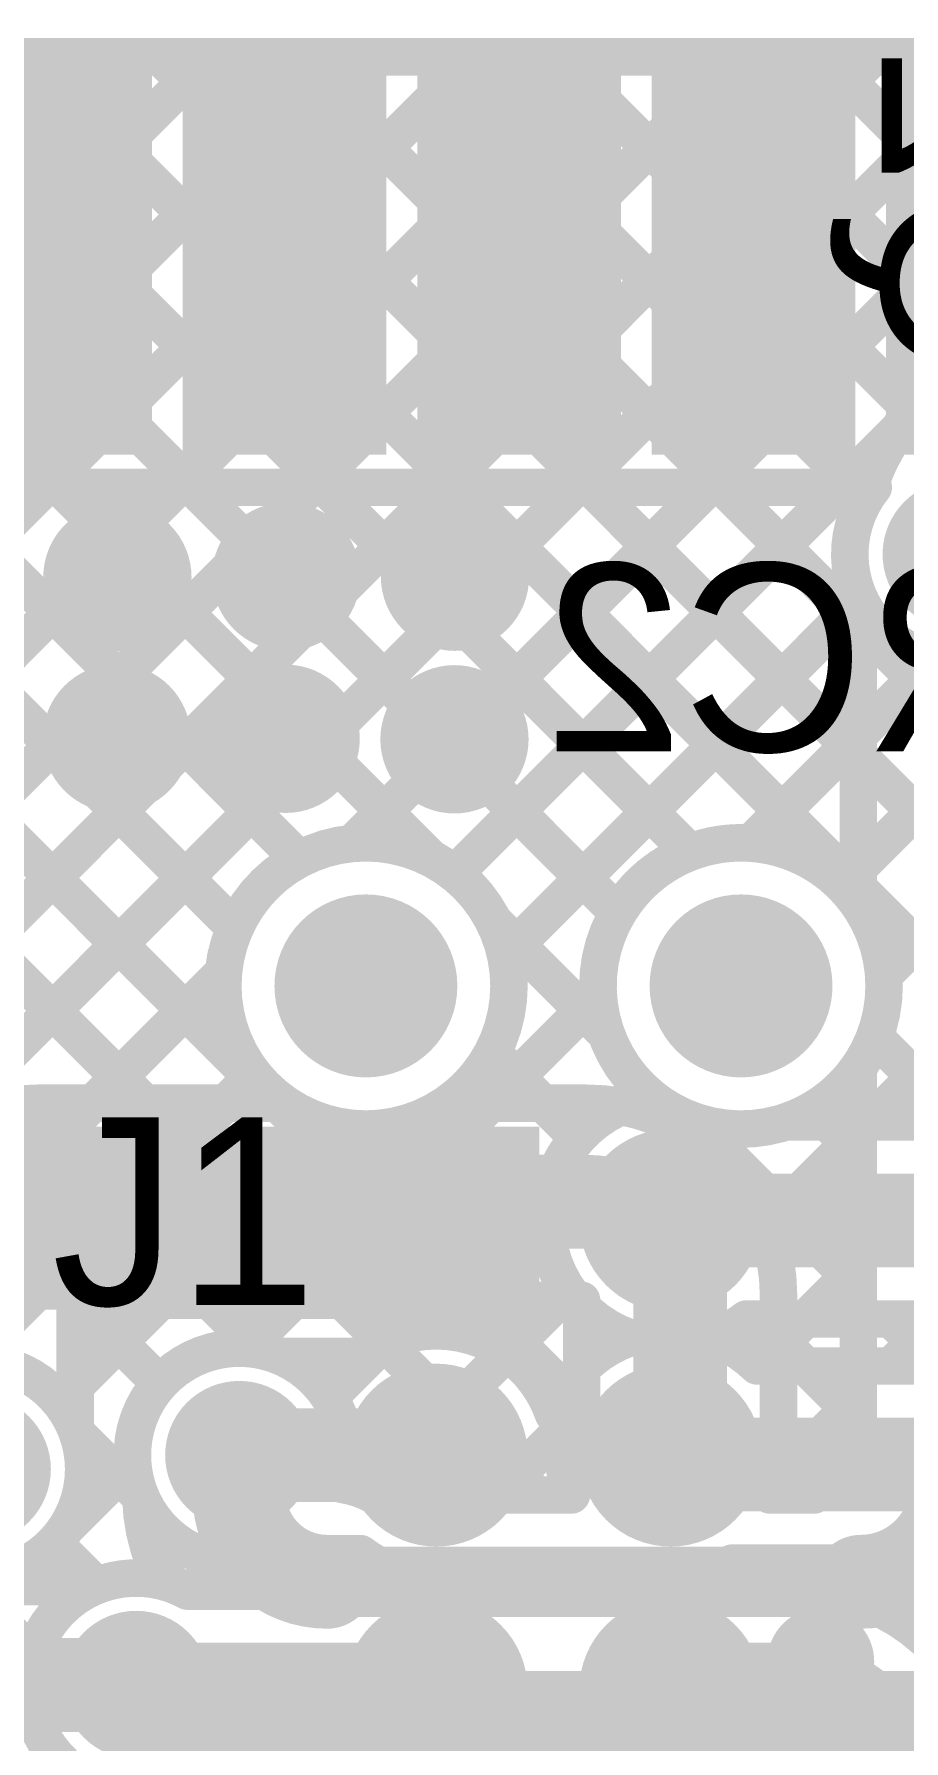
# Model space of a CAD drawing. Header units: millimetres. Extents: x 3.06 to 5.82, y 1.29 to 3.84.
# Drawn here: x 5.0872 to 5.2727, y 2.5031 to 2.8669 of the extents above; entities that cross this region are included whole.
import ezdxf

# ---------------------------------------------------------------- set-up
doc = ezdxf.new("R2010")
doc.units = ezdxf.units.MM
doc.header["$MEASUREMENT"] = 0
for name, color, linetype in [('BottomLayer', 5, 'Continuous'), ('BottomOverlay', 54, 'Continuous'), ('BottomSolder', 6, 'Continuous'), ('MultiLayer', 9, 'Continuous'), ('PadHoleLayer', 156, 'Continuous'), ('TopLayer', 1, 'Continuous'), ('TopOverlay', 2, 'Continuous'), ('TopPaste', 8, 'Continuous'), ('TopSolder', 216, 'Continuous'), ('ViaHoleLayer', 16, 'Continuous')]:
    doc.layers.add(name, color=color, linetype=linetype)

# ---------------------------------------------------------------- blocks, each defined once
blk = doc.blocks.new('ESP32_WROOM_32__16MB__12')
at = {"layer": 'TopLayer'}
for points in [[(-0.10197, -0.38406), (-0.10197, -0.30531), (-0.1374, -0.38406), (-0.1374, -0.30531)], [(-0.05197, -0.38406), (-0.05197, -0.30531), (-0.0874, -0.38406), (-0.0874, -0.30531)], [(-0.00197, -0.38406), (-0.00197, -0.30531), (-0.0374, -0.38406), (-0.0374, -0.30531)], [(0.04803, -0.38406), (0.04803, -0.30531), (0.0126, -0.38406), (0.0126, -0.30531)]]:
    blk.add_solid(points, dxfattribs=at)
at = {"layer": 'TopPaste'}
for points in [[(-0.10197, -0.38406), (-0.10197, -0.30531), (-0.1374, -0.38406), (-0.1374, -0.30531)], [(-0.05197, -0.38406), (-0.05197, -0.30531), (-0.0874, -0.38406), (-0.0874, -0.30531)], [(-0.00197, -0.38406), (-0.00197, -0.30531), (-0.0374, -0.38406), (-0.0374, -0.30531)], [(0.04803, -0.38406), (0.04803, -0.30531), (0.0126, -0.38406), (0.0126, -0.30531)]]:
    blk.add_solid(points, dxfattribs=at)
at = {"layer": 'TopSolder'}
for points in [[(-0.09797, -0.38806), (-0.09797, -0.30131), (-0.1414, -0.38806), (-0.1414, -0.30131)], [(-0.04797, -0.38806), (-0.04797, -0.30131), (-0.0914, -0.38806), (-0.0914, -0.30131)], [(0.00203, -0.38806), (0.00203, -0.30131), (-0.0414, -0.38806), (-0.0414, -0.30131)], [(0.05203, -0.38806), (0.05203, -0.30131), (0.0086, -0.38806), (0.0086, -0.30131)], [(0.10203, -0.38806), (0.10203, -0.30131), (0.0586, -0.38806), (0.0586, -0.30131)]]:
    blk.add_solid(points, dxfattribs=at)
blk = doc.blocks.new('TC2030_IDC_75')
at = {"layer": 'BottomSolder', "const_width": 0.004}
for points in [[(0.098, 0.04, 1), (0.102, 0.04, 1)], [(-0.102, 0, 1), (-0.098, 0, 1)], [(0.098, -0.04, 1), (0.102, -0.04, 1)]]:
    blk.add_lwpolyline(points, format="xyb", close=True, dxfattribs=at)
at = {"layer": 'PadHoleLayer', "const_width": 0.01951}
for points in [[(0.09025, 0.04, 1), (0.10975, 0.04, 1)], [(-0.10975, 0, 1), (-0.09025, 0, 1)], [(0.09025, -0.04, 1), (0.10975, -0.04, 1)]]:
    blk.add_lwpolyline(points, format="xyb", close=True, dxfattribs=at)
at = {"layer": 'TopLayer', "const_width": 0.01549}
for points in [[(-0.05775, 0.025, 1), (-0.04225, 0.025, 1)], [(-0.00775, 0.025, 1), (0.00775, 0.025, 1)], [(0.04225, 0.025, 1), (0.05775, 0.025, 1)], [(-0.05775, -0.025, 1), (-0.04225, -0.025, 1)], [(-0.05775, -0.025, 1), (-0.04225, -0.025, 1)], [(-0.00775, -0.025, 1), (0.00775, -0.025, 1)], [(0.04225, -0.025, 1), (0.05775, -0.025, 1)]]:
    blk.add_lwpolyline(points, format="xyb", close=True, dxfattribs=at)
at = {"layer": 'TopOverlay'}
for points, const_width in [([(-0.0376, -0.057, 1), (-0.0504, -0.057, 1)], 0.01), ([(-0.0529, -0.057, 1), (-0.0479, -0.057, 1)], 0.005), ([(-0.0401, -0.057, 1), (-0.0351, -0.057, 1)], 0.005)]:
    blk.add_lwpolyline(points, format="xyb", close=True, dxfattribs=dict(at, const_width=const_width))
at = {"layer": 'TopPaste', "const_width": 0.01549}
for points in [[(-0.05775, 0.025, 1), (-0.04225, 0.025, 1)], [(-0.00775, 0.025, 1), (0.00775, 0.025, 1)], [(0.04225, 0.025, 1), (0.05775, 0.025, 1)], [(-0.05775, -0.025, 1), (-0.04225, -0.025, 1)], [(-0.05775, -0.025, 1), (-0.04225, -0.025, 1)], [(-0.00775, -0.025, 1), (0.00775, -0.025, 1)], [(0.04225, -0.025, 1), (0.05775, -0.025, 1)]]:
    blk.add_lwpolyline(points, format="xyb", close=True, dxfattribs=at)
at = {"layer": 'TopSolder'}
for points, const_width in [([(-0.05975, 0.025, 1), (-0.04025, 0.025, 1)], 0.01949), ([(-0.00975, 0.025, 1), (0.00975, 0.025, 1)], 0.01949), ([(0.04025, 0.025, 1), (0.05975, 0.025, 1)], 0.01949), ([(0.098, 0.04, 1), (0.102, 0.04, 1)], 0.004), ([(-0.102, 0, 1), (-0.098, 0, 1)], 0.004), ([(-0.05975, -0.025, 1), (-0.04025, -0.025, 1)], 0.01949), ([(-0.05975, -0.025, 1), (-0.04025, -0.025, 1)], 0.01949), ([(-0.00975, -0.025, 1), (0.00975, -0.025, 1)], 0.01949), ([(0.04025, -0.025, 1), (0.05975, -0.025, 1)], 0.01949), ([(0.098, -0.04, 1), (0.102, -0.04, 1)], 0.004)]:
    blk.add_lwpolyline(points, format="xyb", close=True, dxfattribs=dict(at, const_width=const_width))

msp = doc.modelspace()

# ---------------------------------------------------------------- linework, layer by layer
at = {"layer": 'BottomLayer'}
for points, const_width in [([(4.73, 3.16131), (5.21176, 2.67956)], 0.008), ([(4.73, 3.13303), (5.17184, 2.69119)], 0.008), ([(4.73, 3.10474), (5.14376, 2.69098)], 0.008), ([(4.73, 3.07646), (5.13011, 2.67635)], 0.008), ([(4.73, 3.04818), (5.13918, 2.639)], 0.008), ([(4.73, 3.01989), (5.11089, 2.639)], 0.008), ([(4.73, 2.35412), (5.23788, 2.862)], 0.008), ([(4.73, 2.32584), (5.26616, 2.862)], 0.008), ([(4.73, 2.3824), (5.2096, 2.862)], 0.008), ([(4.73, 2.29755), (5.29445, 2.862)], 0.008), ([(4.73, 2.49554), (5.09646, 2.862)], 0.008), ([(4.73, 2.46726), (5.12474, 2.862)], 0.008), ([(4.73, 2.41069), (5.18131, 2.862)], 0.008), ([(4.73, 2.43897), (5.15303, 2.862)], 0.008), ([(5.05191, 2.862), (5.332, 2.862)], 0.008), ([(5.0576, 2.862), (5.2271, 2.69249)], 0.008), ([(5.08588, 2.862), (5.263, 2.68488)], 0.008), ([(5.11417, 2.862), (5.263, 2.71317)], 0.008), ([(5.14245, 2.862), (5.263, 2.74145)], 0.008), ([(5.1551, 2.69437), (5.32273, 2.862)], 0.008), ([(5.17073, 2.862), (5.26463, 2.7681)], 0.008), ([(5.19902, 2.862), (5.27461, 2.78641)], 0.008), ([(5.2273, 2.862), (5.29115, 2.79815)], 0.008), ([(5.25559, 2.862), (5.31596, 2.80163)], 0.008), ([(5.17694, 2.68792), (5.2714, 2.78239)], 0.008), ([(5.263, 2.68149), (5.263, 2.74709)], 0.008), ([(5.18781, 2.67051), (5.263, 2.7457)], 0.008), ([(5.24003, 2.69444), (5.263, 2.71741)], 0.008), ([(5.25951, 2.68564), (5.263, 2.68913)], 0.008), ([(5.18519, 2.67784), (5.20926, 2.65377)], 0.008), ([(5.09973, 2.639), (5.12763, 2.6669)], 0.008), ([(5.18459, 2.639), (5.20756, 2.66197)], 0.008), ([(5.18498, 2.64976), (5.19574, 2.639)], 0.008), ([(5.12802, 2.639), (5.13408, 2.64506)], 0.008), ([(5.263, 2.55799), (5.263, 2.64651)], 0.008), ([(5.21223, 2.63836), (5.21636, 2.64249)], 0.008), ([(5.088, 2.639), (5.14051, 2.639)], 0.008), ([(5.17549, 2.639), (5.205, 2.639)], 0.008), ([(5.25356, 2.63776), (5.263, 2.62831)], 0.008), ([(5.22777, 2.63526), (5.263, 2.60003)], 0.008), ([(5.23147, 2.62931), (5.23573, 2.63358)], 0.008), ([(5.24324, 2.6128), (5.263, 2.63256)], 0.008), ([(5.088, 2.618), (5.205, 2.618)], 0.02), ([(5.246, 2.58728), (5.263, 2.60428)], 0.008), ([(5.225, 2.566), (5.225, 2.598)], 0.02), ([(5.096, 2.597), (5.204, 2.597)], 0.008), ([(5.096, 2.5787), (5.1143, 2.597)], 0.008), ([(5.096, 2.56991), (5.096, 2.597)], 0.008), ([(5.09632, 2.597), (5.11405, 2.57927)], 0.008), ([(5.12461, 2.597), (5.13518, 2.58642)], 0.008), ([(5.13236, 2.58677), (5.14259, 2.597)], 0.008), ([(5.15019, 2.57633), (5.17087, 2.597)], 0.008), ([(5.15289, 2.597), (5.19439, 2.5555)], 0.008), ([(5.15832, 2.55617), (5.19915, 2.597)], 0.008), ([(5.18118, 2.597), (5.20307, 2.5751)], 0.008), ([(5.204, 2.57662), (5.204, 2.597)], 0.008), ([(5.246, 2.566), (5.246, 2.598)], 0.008), ([(5.246, 2.58874), (5.263, 2.57174)], 0.008), ([(5.24501, 2.558), (5.263, 2.57599)], 0.008), ([(5.09655, 2.56849), (5.11001, 2.55503)], 0.008), ([(5.131, 2.55575), (5.131, 2.564)], 0.02), ([(5.15342, 2.56818), (5.16611, 2.5555)], 0.008), ([(5.18594, 2.5555), (5.20122, 2.57078)], 0.008), ([(5.09407, 2.54849), (5.10823, 2.56264)], 0.008), ([(5.24559, 2.56087), (5.25096, 2.5555)], 0.008), ([(5.15968, 2.5555), (5.20183, 2.5555)], 0.008), ([(5.24417, 2.5555), (5.25358, 2.5555)], 0.008), ([(5.0915, 2.54525), (5.10056, 2.53619)], 0.008), ([(4.73, 2.18441), (5.08751, 2.54193)], 0.008), ([(5.06964, 2.53883), (5.0871, 2.52137)], 0.008), ([(5.14975, 2.537), (5.26351, 2.537)], 0.015), ([(5.116, 2.508), (5.65417, 2.508)], 0.02), ([(4.73, 2.15613), (5.08633, 2.51246)], 0.008)]:
    msp.add_lwpolyline(points, dxfattribs=dict(at, const_width=const_width))
for points, const_width in [([(5.08388, 2.862, 1), (5.08788, 2.862, 1)], 0.004), ([(5.09446, 2.862, 1), (5.09846, 2.862, 1)], 0.004), ([(5.11217, 2.862, 1), (5.11617, 2.862, 1)], 0.004), ([(5.12274, 2.862, 1), (5.12674, 2.862, 1)], 0.004), ([(5.14045, 2.862, 1), (5.14445, 2.862, 1)], 0.004), ([(5.15103, 2.862, 1), (5.15503, 2.862, 1)], 0.004), ([(5.16873, 2.862, 1), (5.17273, 2.862, 1)], 0.004), ([(5.17931, 2.862, 1), (5.18331, 2.862, 1)], 0.004), ([(5.19702, 2.862, 1), (5.20102, 2.862, 1)], 0.004), ([(5.2076, 2.862, 1), (5.2116, 2.862, 1)], 0.004), ([(5.2253, 2.862, 1), (5.2293, 2.862, 1)], 0.004), ([(5.23588, 2.862, 1), (5.23988, 2.862, 1)], 0.004), ([(5.25359, 2.862, 1), (5.25759, 2.862, 1)], 0.004), ([(5.26416, 2.862, 1), (5.26816, 2.862, 1)], 0.004), ([(5.27261, 2.78641, 1), (5.27661, 2.78641, 1)], 0.004), ([(5.2694, 2.78239, 1), (5.2734, 2.78239, 1)], 0.004), ([(5.26261, 2.76802, 1), (5.26661, 2.76802, 1)], 0.004), ([(5.26261, 2.76802, 1), (5.26661, 2.76802, 1)], 0.004), ([(5.26263, 2.7681, 1), (5.26663, 2.7681, 1)], 0.004), ([(5.27809, 2.756, 1), (5.28991, 2.756, 1)], 0.01181), ([(5.09909, 2.75111, 1), (5.11091, 2.75111, 1)], 0.01181), ([(5.13509, 2.75122, 1), (5.14691, 2.75122, 1)], 0.01181), ([(5.17109, 2.75122, 1), (5.18291, 2.75122, 1)], 0.01181), ([(5.261, 2.74709, 1), (5.265, 2.74709, 1)], 0.004), ([(5.261, 2.74709, 1), (5.265, 2.74709, 1)], 0.004), ([(5.261, 2.7457, 1), (5.265, 2.7457, 1)], 0.004), ([(5.261, 2.74145, 1), (5.265, 2.74145, 1)], 0.004), ([(5.09898, 2.71678, 1), (5.11079, 2.71678, 1)], 0.01181), ([(5.13498, 2.71667, 1), (5.14679, 2.71667, 1)], 0.01181), ([(5.17098, 2.71656, 1), (5.18279, 2.71656, 1)], 0.01181), ([(5.261, 2.71741, 1), (5.265, 2.71741, 1)], 0.004), ([(5.261, 2.71317, 1), (5.265, 2.71317, 1)], 0.004), ([(5.1531, 2.69437, 1), (5.1571, 2.69437, 1)], 0.004), ([(5.2251, 2.69249, 1), (5.2291, 2.69249, 1)], 0.004), ([(5.23803, 2.69444, 1), (5.24203, 2.69444, 1)], 0.004), ([(5.14176, 2.69098, 1), (5.14576, 2.69098, 1)], 0.004), ([(5.16984, 2.69119, 1), (5.17384, 2.69119, 1)], 0.004), ([(5.17494, 2.68792, 1), (5.17894, 2.68792, 1)], 0.004), ([(5.261, 2.68913, 1), (5.265, 2.68913, 1)], 0.004), ([(5.25751, 2.68564, 1), (5.26151, 2.68564, 1)], 0.004), ([(5.261, 2.68488, 1), (5.265, 2.68488, 1)], 0.004), ([(5.261, 2.68149, 1), (5.265, 2.68149, 1)], 0.004), ([(5.261, 2.68149, 1), (5.265, 2.68149, 1)], 0.004), ([(5.18319, 2.67784, 1), (5.18719, 2.67784, 1)], 0.004), ([(5.20976, 2.67956, 1), (5.21376, 2.67956, 1)], 0.004), ([(5.12811, 2.67635, 1), (5.13211, 2.67635, 1)], 0.004), ([(5.18581, 2.67051, 1), (5.18981, 2.67051, 1)], 0.004), ([(5.12563, 2.6669, 1), (5.12963, 2.6669, 1)], 0.004), ([(5.18651, 2.664, 1), (5.19051, 2.664, 1)], 0.004), ([(5.18651, 2.664, 1), (5.19051, 2.664, 1)], 0.004), ([(5.20556, 2.66197, 1), (5.20956, 2.66197, 1)], 0.004), ([(5.20726, 2.65377, 1), (5.21126, 2.65377, 1)], 0.004), ([(5.18298, 2.64976, 1), (5.18698, 2.64976, 1)], 0.004), ([(5.13208, 2.64506, 1), (5.13608, 2.64506, 1)], 0.004), ([(5.261, 2.64651, 1), (5.265, 2.64651, 1)], 0.004), ([(5.261, 2.64651, 1), (5.265, 2.64651, 1)], 0.004), ([(5.21436, 2.64249, 1), (5.21836, 2.64249, 1)], 0.004), ([(5.086, 2.639, 1), (5.09, 2.639, 1)], 0.004), ([(5.086, 2.639, 1), (5.09, 2.639, 1)], 0.004), ([(5.09773, 2.639, 1), (5.10173, 2.639, 1)], 0.004), ([(5.10889, 2.639, 1), (5.11289, 2.639, 1)], 0.004), ([(5.12602, 2.639, 1), (5.13002, 2.639, 1)], 0.004), ([(5.13718, 2.639, 1), (5.14118, 2.639, 1)], 0.004), ([(5.13851, 2.639, 1), (5.14251, 2.639, 1)], 0.004), ([(5.13851, 2.639, 1), (5.14251, 2.639, 1)], 0.004), ([(5.17349, 2.639, 1), (5.17749, 2.639, 1)], 0.004), ([(5.17349, 2.639, 1), (5.17749, 2.639, 1)], 0.004), ([(5.18259, 2.639, 1), (5.18659, 2.639, 1)], 0.004), ([(5.19374, 2.639, 1), (5.19774, 2.639, 1)], 0.004), ([(5.203, 2.639, 1), (5.207, 2.639, 1)], 0.004), ([(5.203, 2.639, 1), (5.207, 2.639, 1)], 0.004), ([(5.21023, 2.63836, 1), (5.21423, 2.63836, 1)], 0.004), ([(5.25156, 2.63776, 1), (5.25556, 2.63776, 1)], 0.004), ([(5.22577, 2.63526, 1), (5.22977, 2.63526, 1)], 0.004), ([(5.23373, 2.63358, 1), (5.23773, 2.63358, 1)], 0.004), ([(5.261, 2.63256, 1), (5.265, 2.63256, 1)], 0.004), ([(5.22947, 2.62931, 1), (5.23347, 2.62931, 1)], 0.004), ([(5.261, 2.62831, 1), (5.265, 2.62831, 1)], 0.004), ([(5.083, 2.618, 1), (5.093, 2.618, 1)], 0.01), ([(5.083, 2.618, 1), (5.093, 2.618, 1)], 0.01), ([(5.2, 2.618, 1), (5.21, 2.618, 1)], 0.01), ([(5.2, 2.618, 1), (5.21, 2.618, 1)], 0.01), ([(5.24124, 2.6128, 1), (5.24524, 2.6128, 1)], 0.004), ([(5.261, 2.60428, 1), (5.265, 2.60428, 1)], 0.004), ([(5.22, 2.598, 1), (5.23, 2.598, 1)], 0.01), ([(5.22, 2.598, 1), (5.23, 2.598, 1)], 0.01), ([(5.094, 2.597, 1), (5.098, 2.597, 1)], 0.004), ([(5.094, 2.597, 1), (5.098, 2.597, 1)], 0.004), ([(5.09432, 2.597, 1), (5.09832, 2.597, 1)], 0.004), ([(5.1123, 2.597, 1), (5.1163, 2.597, 1)], 0.004), ([(5.12261, 2.597, 1), (5.12661, 2.597, 1)], 0.004), ([(5.14059, 2.597, 1), (5.14459, 2.597, 1)], 0.004), ([(5.15089, 2.597, 1), (5.15489, 2.597, 1)], 0.004), ([(5.16887, 2.597, 1), (5.17287, 2.597, 1)], 0.004), ([(5.17918, 2.597, 1), (5.18318, 2.597, 1)], 0.004), ([(5.19715, 2.597, 1), (5.20115, 2.597, 1)], 0.004), ([(5.202, 2.597, 1), (5.206, 2.597, 1)], 0.004), ([(5.202, 2.597, 1), (5.206, 2.597, 1)], 0.004), ([(5.244, 2.598, 1), (5.248, 2.598, 1)], 0.004), ([(5.244, 2.598, 1), (5.248, 2.598, 1)], 0.004), ([(5.261, 2.60003, 1), (5.265, 2.60003, 1)], 0.004), ([(5.13036, 2.58677, 1), (5.13436, 2.58677, 1)], 0.004), ([(5.13318, 2.58642, 1), (5.13718, 2.58642, 1)], 0.004), ([(5.244, 2.58874, 1), (5.248, 2.58874, 1)], 0.004), ([(5.244, 2.58728, 1), (5.248, 2.58728, 1)], 0.004), ([(5.094, 2.5787, 1), (5.098, 2.5787, 1)], 0.004), ([(5.11205, 2.57927, 1), (5.11605, 2.57927, 1)], 0.004), ([(5.14819, 2.57633, 1), (5.15219, 2.57633, 1)], 0.004), ([(5.20107, 2.5751, 1), (5.20507, 2.5751, 1)], 0.004), ([(5.202, 2.57662, 1), (5.206, 2.57662, 1)], 0.004), ([(5.202, 2.57662, 1), (5.206, 2.57662, 1)], 0.004), ([(5.261, 2.57599, 1), (5.265, 2.57599, 1)], 0.004), ([(5.12509, 2.564, 1), (5.13691, 2.564, 1)], 0.01181), ([(5.21709, 2.564, 1), (5.22891, 2.564, 1)], 0.01181), ([(5.22, 2.566, 1), (5.23, 2.566, 1)], 0.01), ([(5.22, 2.566, 1), (5.23, 2.566, 1)], 0.01), ([(5.261, 2.57174, 1), (5.265, 2.57174, 1)], 0.004), ([(5.094, 2.56991, 1), (5.098, 2.56991, 1)], 0.004), ([(5.094, 2.56991, 1), (5.098, 2.56991, 1)], 0.004), ([(5.09455, 2.56849, 1), (5.09855, 2.56849, 1)], 0.004), ([(5.126, 2.564, 1), (5.136, 2.564, 1)], 0.01), ([(5.15142, 2.56818, 1), (5.15542, 2.56818, 1)], 0.004), ([(5.19922, 2.57078, 1), (5.20322, 2.57078, 1)], 0.004), ([(5.218, 2.564, 1), (5.228, 2.564, 1)], 0.01), ([(5.244, 2.566, 1), (5.248, 2.566, 1)], 0.004), ([(5.244, 2.566, 1), (5.248, 2.566, 1)], 0.004), ([(5.09581, 2.561, 1), (5.09981, 2.561, 1)], 0.004), ([(5.09581, 2.561, 1), (5.09981, 2.561, 1)], 0.004), ([(5.10623, 2.56264, 1), (5.11023, 2.56264, 1)], 0.004), ([(5.126, 2.55575, 1), (5.136, 2.55575, 1)], 0.01), ([(5.126, 2.55575, 1), (5.136, 2.55575, 1)], 0.01), ([(5.15181, 2.564, 1), (5.15581, 2.564, 1)], 0.004), ([(5.15181, 2.564, 1), (5.15581, 2.564, 1)], 0.004), ([(5.24359, 2.56087, 1), (5.24759, 2.56087, 1)], 0.004), ([(5.24378, 2.56284, 1), (5.24778, 2.56284, 1)], 0.004), ([(5.24378, 2.56284, 1), (5.24778, 2.56284, 1)], 0.004), ([(5.15094, 2.55776, 1), (5.15494, 2.55776, 1)], 0.004), ([(5.15094, 2.55776, 1), (5.15494, 2.55776, 1)], 0.004), ([(5.24301, 2.558, 1), (5.24701, 2.558, 1)], 0.004), ([(5.261, 2.55799, 1), (5.265, 2.55799, 1)], 0.004), ([(5.261, 2.55799, 1), (5.265, 2.55799, 1)], 0.004), ([(5.10801, 2.55508, 1), (5.11201, 2.55508, 1)], 0.004), ([(5.10801, 2.55508, 1), (5.11201, 2.55508, 1)], 0.004), ([(5.10801, 2.55503, 1), (5.11201, 2.55503, 1)], 0.004), ([(5.15632, 2.55617, 1), (5.16032, 2.55617, 1)], 0.004), ([(5.15768, 2.5555, 1), (5.16168, 2.5555, 1)], 0.004), ([(5.15768, 2.5555, 1), (5.16168, 2.5555, 1)], 0.004), ([(5.16411, 2.5555, 1), (5.16811, 2.5555, 1)], 0.004), ([(5.18394, 2.5555, 1), (5.18794, 2.5555, 1)], 0.004), ([(5.19239, 2.5555, 1), (5.19639, 2.5555, 1)], 0.004), ([(5.19983, 2.5555, 1), (5.20383, 2.5555, 1)], 0.004), ([(5.19983, 2.5555, 1), (5.20383, 2.5555, 1)], 0.004), ([(5.24217, 2.5555, 1), (5.24617, 2.5555, 1)], 0.004), ([(5.24217, 2.5555, 1), (5.24617, 2.5555, 1)], 0.004), ([(5.24896, 2.5555, 1), (5.25296, 2.5555, 1)], 0.004), ([(5.25158, 2.5555, 1), (5.25558, 2.5555, 1)], 0.004), ([(5.25158, 2.5555, 1), (5.25558, 2.5555, 1)], 0.004), ([(5.09207, 2.54849, 1), (5.09607, 2.54849, 1)], 0.004), ([(5.0895, 2.54525, 1), (5.0935, 2.54525, 1)], 0.004), ([(5.14475, 2.537, 1), (5.15475, 2.537, 1)], 0.01), ([(5.25851, 2.537, 1), (5.26851, 2.537, 1)], 0.01), ([(5.08551, 2.54193, 1), (5.08951, 2.54193, 1)], 0.004), ([(5.146, 2.537, 1), (5.1535, 2.537, 1)], 0.0075), ([(5.25976, 2.537, 1), (5.26726, 2.537, 1)], 0.0075), ([(5.09856, 2.53619, 1), (5.10256, 2.53619, 1)], 0.004), ([(5.11264, 2.5371, 1), (5.11664, 2.5371, 1)], 0.004), ([(5.11264, 2.5371, 1), (5.11664, 2.5371, 1)], 0.004), ([(5.0851, 2.52137, 1), (5.0891, 2.52137, 1)], 0.004), ([(5.10309, 2.515, 1), (5.11491, 2.515, 1)], 0.01181), ([(5.104, 2.515, 1), (5.114, 2.515, 1)], 0.01), ([(5.111, 2.508, 1), (5.121, 2.508, 1)], 0.01), ([(5.111, 2.508, 1), (5.121, 2.508, 1)], 0.01), ([(5.08433, 2.51246, 1), (5.08833, 2.51246, 1)], 0.004)]:
    msp.add_lwpolyline(points, format="xyb", close=True, dxfattribs=dict(at, const_width=const_width))
for points, const_width in [([(5.26461, 2.76802, -0.338147), (5.30863, 2.80163)], 0.008), ([(5.263, 2.74709, -0.24365), (5.26461, 2.76802)], 0.008), ([(5.14051, 2.639, -1.648448), (5.18851, 2.664)], 0.008), ([(5.263, 2.64651, -3.174566), (5.263, 2.68149)], 0.008), ([(5.18851, 2.664, -0.244841), (5.17549, 2.639)], 0.008), ([(5.054, 2.605, -0.414214), (5.088, 2.639)], 0.008), ([(5.205, 2.639, -0.414214), (5.246, 2.598)], 0.008), ([(5.075, 2.605, -0.414214), (5.088, 2.618)], 0.02), ([(5.205, 2.618, -0.414214), (5.225, 2.598)], 0.02), ([(5.11001, 2.55508, -1.224165), (5.15381, 2.564)], 0.008), ([(5.20183, 2.5555, -0.246904), (5.204, 2.57662)], 0.008), ([(5.225, 2.566, -0.414214), (5.223, 2.564)], 0.02), ([(5.09781, 2.561, -1.223773), (5.054, 2.56991)], 0.008), ([(5.096, 2.56991, -0.100628), (5.09781, 2.561)], 0.008), ([(5.246, 2.566, -0.034521), (5.24578, 2.56284)], 0.008), ([(5.14975, 2.537, -0.414214), (5.131, 2.55575)], 0.02), ([(5.15381, 2.564, -0.069431), (5.15294, 2.55776)], 0.008), ([(5.24578, 2.56284, -0.08288), (5.24417, 2.5555)], 0.008), ([(5.284, 2.55749, -0.414214), (5.26351, 2.537)], 0.02), ([(5.15294, 2.55776, -0.085268), (5.15968, 2.5555)], 0.008), ([(5.25358, 2.5555, -0.117642), (5.263, 2.55799)], 0.008), ([(5.11464, 2.5371, -0.11842), (5.11001, 2.55508)], 0.008), ([(5.09367, 2.49811, -0.781927), (5.11464, 2.5371)], 0.008), ([(5.116, 2.508, -0.414214), (5.109, 2.515)], 0.02)]:
    msp.add_lwpolyline(points, format="xyb", dxfattribs=dict(at, const_width=const_width))
at = {"layer": 'BottomSolder', "const_width": 0.01581}
for points in [[(5.27609, 2.756, 1), (5.29191, 2.756, 1)], [(5.09709, 2.75111, 1), (5.11291, 2.75111, 1)], [(5.13309, 2.75122, 1), (5.14891, 2.75122, 1)], [(5.16909, 2.75122, 1), (5.18491, 2.75122, 1)], [(5.09698, 2.71678, 1), (5.11279, 2.71678, 1)], [(5.13298, 2.71667, 1), (5.14879, 2.71667, 1)], [(5.16898, 2.71656, 1), (5.18479, 2.71656, 1)], [(5.12309, 2.564, 1), (5.13891, 2.564, 1)], [(5.21509, 2.564, 1), (5.23091, 2.564, 1)], [(5.06709, 2.561, 1), (5.08291, 2.561, 1)], [(5.10109, 2.515, 1), (5.11691, 2.515, 1)]]:
    msp.add_lwpolyline(points, format="xyb", close=True, dxfattribs=at)
at = {"layer": 'MultiLayer', "const_width": 0.01181}
for points in [[(5.27809, 2.756, 1), (5.28991, 2.756, 1)], [(5.09909, 2.75111, 1), (5.11091, 2.75111, 1)], [(5.13509, 2.75122, 1), (5.14691, 2.75122, 1)], [(5.17109, 2.75122, 1), (5.18291, 2.75122, 1)], [(5.09898, 2.71678, 1), (5.11079, 2.71678, 1)], [(5.13498, 2.71667, 1), (5.14679, 2.71667, 1)], [(5.17098, 2.71656, 1), (5.18279, 2.71656, 1)], [(5.12509, 2.564, 1), (5.13691, 2.564, 1)], [(5.21709, 2.564, 1), (5.22891, 2.564, 1)], [(5.10309, 2.515, 1), (5.11491, 2.515, 1)]]:
    msp.add_lwpolyline(points, format="xyb", close=True, dxfattribs=at)
at = {"layer": 'TopLayer'}
for points, const_width in [([(4.92608, 2.8521), (5.20038, 2.57779)], 0.008), ([(4.86204, 2.83128), (5.11405, 2.57927)], 0.008), ([(4.89032, 2.83128), (5.13518, 2.58642)], 0.008), ([(4.91861, 2.83128), (5.16186, 2.58803)], 0.008), ([(4.90131, 2.582), (5.08957, 2.77026)], 0.008), ([(4.9296, 2.582), (5.11785, 2.77026)], 0.008), ([(4.95788, 2.582), (5.14614, 2.77026)], 0.008), ([(4.98616, 2.582), (5.17442, 2.77026)], 0.008), ([(5.01445, 2.582), (5.20271, 2.77026)], 0.008), ([(5.0362, 2.77026), (5.13011, 2.67635)], 0.008), ([(5.06448, 2.77026), (5.14376, 2.69098)], 0.008), ([(5.06939, 2.77026), (5.11195, 2.77026)], 0.008), ([(5.09277, 2.77026), (5.17184, 2.69119)], 0.008), ([(5.11195, 2.77026), (5.11939, 2.77026)], 0.008), ([(5.11195, 2.77026), (5.11939, 2.77026)], 0.008), ([(5.11939, 2.77026), (5.16195, 2.77026)], 0.008), ([(5.12105, 2.77026), (5.21176, 2.67956)], 0.008), ([(5.14934, 2.77026), (5.2271, 2.69249)], 0.008), ([(5.1551, 2.69437), (5.23099, 2.77026)], 0.008), ([(5.16195, 2.77026), (5.16939, 2.77026)], 0.008), ([(5.16195, 2.77026), (5.16939, 2.77026)], 0.008), ([(5.16939, 2.77026), (5.21195, 2.77026)], 0.008), ([(5.17694, 2.68792), (5.25928, 2.77026)], 0.008), ([(5.17762, 2.77026), (5.31288, 2.635)], 0.008), ([(5.20591, 2.77026), (5.317, 2.65917)], 0.008), ([(5.21195, 2.77026), (5.21939, 2.77026)], 0.008), ([(5.21195, 2.77026), (5.21939, 2.77026)], 0.008), ([(5.21939, 2.77026), (5.26195, 2.77026)], 0.008), ([(5.23419, 2.77026), (5.31782, 2.68663)], 0.008), ([(5.26195, 2.77026), (5.2662, 2.77026)], 0.008), ([(5.26195, 2.77026), (5.2662, 2.77026)], 0.008), ([(5.26247, 2.77026), (5.26465, 2.76808)], 0.008), ([(5.18781, 2.67051), (5.26343, 2.74613)], 0.008), ([(5.24003, 2.69444), (5.27927, 2.73368)], 0.008), ([(5.25951, 2.68564), (5.30787, 2.734)], 0.008), ([(5.26842, 2.66627), (5.33615, 2.734)], 0.008), ([(5.26544, 2.635), (5.31888, 2.68844)], 0.008), ([(5.18519, 2.67784), (5.20926, 2.65377)], 0.008), ([(5.04273, 2.582), (5.12763, 2.6669)], 0.008), ([(5.13236, 2.58677), (5.20756, 2.66197)], 0.008), ([(5.26649, 2.6531), (5.2846, 2.635)], 0.008), ([(5.18498, 2.64976), (5.20317, 2.63157)], 0.008), ([(5.07271, 2.5837), (5.13408, 2.64506)], 0.008), ([(5.21194, 2.63808), (5.21636, 2.64249)], 0.008), ([(5.25356, 2.63776), (5.25631, 2.635)], 0.008), ([(5.0927, 2.57539), (5.15149, 2.63419)], 0.008), ([(5.17035, 2.63611), (5.19688, 2.60958)], 0.008), ([(5.24747, 2.635), (5.317, 2.635)], 0.008), ([(5.16194, 2.58808), (5.19892, 2.62506)], 0.008), ([(5.223, 2.614), (5.32, 2.614)], 0.02), ([(5.18799, 2.58584), (5.20116, 2.59901)], 0.008), ([(5.23915, 2.593), (5.32, 2.593)], 0.008), ([(5.24172, 2.583), (5.25172, 2.593)], 0.008), ([(5.24174, 2.593), (5.25174, 2.583)], 0.008), ([(5.27001, 2.583), (5.28001, 2.593)], 0.008), ([(5.27003, 2.593), (5.28003, 2.583)], 0.008), ([(5.13991, 2.585), (5.15685, 2.585)], 0.008), ([(5.24146, 2.583), (5.30509, 2.583)], 0.008), ([(5.09655, 2.56849), (5.11004, 2.555)], 0.008), ([(5.131, 2.564), (5.173, 2.564)], 0.02), ([(5.225, 2.562), (5.314, 2.562)], 0.02), ([(5.09407, 2.54849), (5.10823, 2.56264)], 0.008), ([(5.0915, 2.54525), (5.10056, 2.53619)], 0.008), ([(5.11154, 2.53767), (5.11867, 2.54481)], 0.008), ([(5.122, 2.54304), (5.13004, 2.535)], 0.008), ([(5.13715, 2.535), (5.14515, 2.543)], 0.008), ([(5.13991, 2.543), (5.15685, 2.543)], 0.008), ([(5.15032, 2.543), (5.1577, 2.53563)], 0.008), ([(5.08159, 2.536), (5.08751, 2.54193)], 0.008), ([(5.23615, 2.541), (5.30509, 2.541)], 0.008), ([(5.23718, 2.541), (5.24318, 2.535)], 0.008), ([(5.25029, 2.535), (5.25629, 2.541)], 0.008), ([(5.26546, 2.541), (5.637, 2.16946)], 0.008), ([(5.27227, 2.52869), (5.28458, 2.541)], 0.008), ([(4.596, 2.536), (5.10009, 2.536)], 0.008), ([(5.11997, 2.535), (5.15685, 2.535)], 0.008), ([(5.23915, 2.535), (5.251, 2.535)], 0.008), ([(4.57371, 2.515), (5.109, 2.515)], 0.02), ([(5.11, 2.514), (5.173, 2.514)], 0.02), ([(5.223, 2.514), (5.251, 2.514)], 0.02), ([(5.269, 2.424), (5.269, 2.496)], 0.02)]:
    msp.add_lwpolyline(points, dxfattribs=dict(at, const_width=const_width))
for points, const_width in [([(5.08757, 2.77026, 1), (5.09157, 2.77026, 1)], 0.004), ([(5.09077, 2.77026, 1), (5.09477, 2.77026, 1)], 0.004), ([(5.10995, 2.77026, 1), (5.11395, 2.77026, 1)], 0.004), ([(5.10995, 2.77026, 1), (5.11395, 2.77026, 1)], 0.004), ([(5.10995, 2.77026, 1), (5.11395, 2.77026, 1)], 0.004), ([(5.11585, 2.77026, 1), (5.11985, 2.77026, 1)], 0.004), ([(5.11739, 2.77026, 1), (5.12139, 2.77026, 1)], 0.004), ([(5.11739, 2.77026, 1), (5.12139, 2.77026, 1)], 0.004), ([(5.11739, 2.77026, 1), (5.12139, 2.77026, 1)], 0.004), ([(5.11905, 2.77026, 1), (5.12305, 2.77026, 1)], 0.004), ([(5.14414, 2.77026, 1), (5.14814, 2.77026, 1)], 0.004), ([(5.14734, 2.77026, 1), (5.15134, 2.77026, 1)], 0.004), ([(5.15995, 2.77026, 1), (5.16395, 2.77026, 1)], 0.004), ([(5.15995, 2.77026, 1), (5.16395, 2.77026, 1)], 0.004), ([(5.15995, 2.77026, 1), (5.16395, 2.77026, 1)], 0.004), ([(5.16739, 2.77026, 1), (5.17139, 2.77026, 1)], 0.004), ([(5.16739, 2.77026, 1), (5.17139, 2.77026, 1)], 0.004), ([(5.16739, 2.77026, 1), (5.17139, 2.77026, 1)], 0.004), ([(5.17242, 2.77026, 1), (5.17642, 2.77026, 1)], 0.004), ([(5.17562, 2.77026, 1), (5.17962, 2.77026, 1)], 0.004), ([(5.20071, 2.77026, 1), (5.20471, 2.77026, 1)], 0.004), ([(5.20391, 2.77026, 1), (5.20791, 2.77026, 1)], 0.004), ([(5.20995, 2.77026, 1), (5.21395, 2.77026, 1)], 0.004), ([(5.20995, 2.77026, 1), (5.21395, 2.77026, 1)], 0.004), ([(5.20995, 2.77026, 1), (5.21395, 2.77026, 1)], 0.004), ([(5.21739, 2.77026, 1), (5.22139, 2.77026, 1)], 0.004), ([(5.21739, 2.77026, 1), (5.22139, 2.77026, 1)], 0.004), ([(5.21739, 2.77026, 1), (5.22139, 2.77026, 1)], 0.004), ([(5.22899, 2.77026, 1), (5.23299, 2.77026, 1)], 0.004), ([(5.23219, 2.77026, 1), (5.23619, 2.77026, 1)], 0.004), ([(5.25728, 2.77026, 1), (5.26128, 2.77026, 1)], 0.004), ([(5.25995, 2.77026, 1), (5.26395, 2.77026, 1)], 0.004), ([(5.25995, 2.77026, 1), (5.26395, 2.77026, 1)], 0.004), ([(5.25995, 2.77026, 1), (5.26395, 2.77026, 1)], 0.004), ([(5.26047, 2.77026, 1), (5.26447, 2.77026, 1)], 0.004), ([(5.26265, 2.76808, 1), (5.26665, 2.76808, 1)], 0.004), ([(5.2642, 2.77026, 1), (5.2682, 2.77026, 1)], 0.004), ([(5.2642, 2.77026, 1), (5.2682, 2.77026, 1)], 0.004), ([(5.2642, 2.77026, 1), (5.2682, 2.77026, 1)], 0.004), ([(5.27809, 2.756, 1), (5.28991, 2.756, 1)], 0.01181), ([(5.09909, 2.75111, 1), (5.11091, 2.75111, 1)], 0.01181), ([(5.13509, 2.75122, 1), (5.14691, 2.75122, 1)], 0.01181), ([(5.17109, 2.75122, 1), (5.18291, 2.75122, 1)], 0.01181), ([(5.26143, 2.74613, 1), (5.26543, 2.74613, 1)], 0.004), ([(5.09898, 2.71678, 1), (5.11079, 2.71678, 1)], 0.01181), ([(5.13498, 2.71667, 1), (5.14679, 2.71667, 1)], 0.01181), ([(5.17098, 2.71656, 1), (5.18279, 2.71656, 1)], 0.01181), ([(5.18851, 2.664, 1), (5.12749, 2.664, 1)], 0.008), ([(5.1531, 2.69437, 1), (5.1571, 2.69437, 1)], 0.004), ([(5.2251, 2.69249, 1), (5.2291, 2.69249, 1)], 0.004), ([(5.23803, 2.69444, 1), (5.24203, 2.69444, 1)], 0.004), ([(5.14176, 2.69098, 1), (5.14576, 2.69098, 1)], 0.004), ([(5.16984, 2.69119, 1), (5.17384, 2.69119, 1)], 0.004), ([(5.17494, 2.68792, 1), (5.17894, 2.68792, 1)], 0.004), ([(5.25751, 2.68564, 1), (5.26151, 2.68564, 1)], 0.004), ([(5.18319, 2.67784, 1), (5.18719, 2.67784, 1)], 0.004), ([(5.20976, 2.67956, 1), (5.21376, 2.67956, 1)], 0.004), ([(5.12811, 2.67635, 1), (5.13211, 2.67635, 1)], 0.004), ([(5.18581, 2.67051, 1), (5.18981, 2.67051, 1)], 0.004), ([(5.12563, 2.6669, 1), (5.12963, 2.6669, 1)], 0.004), ([(5.26642, 2.66627, 1), (5.27042, 2.66627, 1)], 0.004), ([(5.12549, 2.664, 1), (5.12949, 2.664, 1)], 0.004), ([(5.18651, 2.664, 1), (5.19051, 2.664, 1)], 0.004), ([(5.26651, 2.664, 1), (5.27051, 2.664, 1)], 0.004), ([(5.26651, 2.664, 1), (5.27051, 2.664, 1)], 0.004), ([(5.20556, 2.66197, 1), (5.20956, 2.66197, 1)], 0.004), ([(5.20726, 2.65377, 1), (5.21126, 2.65377, 1)], 0.004), ([(5.26449, 2.6531, 1), (5.26849, 2.6531, 1)], 0.004), ([(5.18298, 2.64976, 1), (5.18698, 2.64976, 1)], 0.004), ([(5.13208, 2.64506, 1), (5.13608, 2.64506, 1)], 0.004), ([(5.21436, 2.64249, 1), (5.21836, 2.64249, 1)], 0.004), ([(5.20994, 2.63808, 1), (5.21394, 2.63808, 1)], 0.004), ([(5.21694, 2.64018, 1), (5.22094, 2.64018, 1)], 0.004), ([(5.21694, 2.64018, 1), (5.22094, 2.64018, 1)], 0.004), ([(5.25156, 2.63776, 1), (5.25556, 2.63776, 1)], 0.004), ([(5.14949, 2.63419, 1), (5.15349, 2.63419, 1)], 0.004), ([(5.16835, 2.63611, 1), (5.17235, 2.63611, 1)], 0.004), ([(5.24547, 2.635, 1), (5.24947, 2.635, 1)], 0.004), ([(5.24547, 2.635, 1), (5.24947, 2.635, 1)], 0.004), ([(5.25431, 2.635, 1), (5.25831, 2.635, 1)], 0.004), ([(5.26344, 2.635, 1), (5.26744, 2.635, 1)], 0.004), ([(5.20117, 2.63157, 1), (5.20517, 2.63157, 1)], 0.004), ([(5.19692, 2.62506, 1), (5.20092, 2.62506, 1)], 0.004), ([(5.218, 2.614, 1), (5.228, 2.614, 1)], 0.01), ([(5.19488, 2.60958, 1), (5.19888, 2.60958, 1)], 0.004), ([(5.19916, 2.59901, 1), (5.20316, 2.59901, 1)], 0.004), ([(5.23715, 2.593, 1), (5.24115, 2.593, 1)], 0.004), ([(5.23715, 2.593, 1), (5.24115, 2.593, 1)], 0.004), ([(5.23974, 2.593, 1), (5.24374, 2.593, 1)], 0.004), ([(5.24972, 2.593, 1), (5.25372, 2.593, 1)], 0.004), ([(5.26803, 2.593, 1), (5.27203, 2.593, 1)], 0.004), ([(5.13036, 2.58677, 1), (5.13436, 2.58677, 1)], 0.004), ([(5.13318, 2.58642, 1), (5.13718, 2.58642, 1)], 0.004), ([(5.15986, 2.58803, 1), (5.16386, 2.58803, 1)], 0.004), ([(5.15994, 2.58808, 1), (5.16394, 2.58808, 1)], 0.004), ([(5.21223, 2.589, 1), (5.21623, 2.589, 1)], 0.004), ([(5.21223, 2.589, 1), (5.21623, 2.589, 1)], 0.004), ([(5.22977, 2.589, 1), (5.23377, 2.589, 1)], 0.004), ([(5.22977, 2.589, 1), (5.23377, 2.589, 1)], 0.004), ([(5.13791, 2.585, 1), (5.14191, 2.585, 1)], 0.004), ([(5.13791, 2.585, 1), (5.14191, 2.585, 1)], 0.004), ([(5.15485, 2.585, 1), (5.15885, 2.585, 1)], 0.004), ([(5.15485, 2.585, 1), (5.15885, 2.585, 1)], 0.004), ([(5.18599, 2.58584, 1), (5.18999, 2.58584, 1)], 0.004), ([(5.23946, 2.583, 1), (5.24346, 2.583, 1)], 0.004), ([(5.23946, 2.583, 1), (5.24346, 2.583, 1)], 0.004), ([(5.23972, 2.583, 1), (5.24372, 2.583, 1)], 0.004), ([(5.24974, 2.583, 1), (5.25374, 2.583, 1)], 0.004), ([(5.26801, 2.583, 1), (5.27201, 2.583, 1)], 0.004), ([(5.11205, 2.57927, 1), (5.11605, 2.57927, 1)], 0.004), ([(5.0907, 2.57539, 1), (5.0947, 2.57539, 1)], 0.004), ([(5.19838, 2.57779, 1), (5.20238, 2.57779, 1)], 0.004), ([(5.12509, 2.564, 1), (5.13691, 2.564, 1)], 0.01181), ([(5.196, 2.57277, 1), (5.2, 2.57277, 1)], 0.004), ([(5.196, 2.57277, 1), (5.2, 2.57277, 1)], 0.004), ([(5.21709, 2.564, 1), (5.22891, 2.564, 1)], 0.01181), ([(5.09455, 2.56849, 1), (5.09855, 2.56849, 1)], 0.004), ([(5.126, 2.564, 1), (5.136, 2.564, 1)], 0.01), ([(5.168, 2.564, 1), (5.178, 2.564, 1)], 0.01), ([(5.218, 2.564, 1), (5.228, 2.564, 1)], 0.01), ([(5.22, 2.562, 1), (5.23, 2.562, 1)], 0.01), ([(5.22, 2.562, 1), (5.23, 2.562, 1)], 0.01), ([(5.09581, 2.561, 1), (5.09981, 2.561, 1)], 0.004), ([(5.09581, 2.561, 1), (5.09981, 2.561, 1)], 0.004), ([(5.10623, 2.56264, 1), (5.11023, 2.56264, 1)], 0.004), ([(5.10804, 2.555, 1), (5.11204, 2.555, 1)], 0.004), ([(5.09207, 2.54849, 1), (5.09607, 2.54849, 1)], 0.004), ([(5.0895, 2.54525, 1), (5.0935, 2.54525, 1)], 0.004), ([(5.11667, 2.54481, 1), (5.12067, 2.54481, 1)], 0.004), ([(5.12, 2.54304, 1), (5.124, 2.54304, 1)], 0.004), ([(5.13791, 2.543, 1), (5.14191, 2.543, 1)], 0.004), ([(5.13791, 2.543, 1), (5.14191, 2.543, 1)], 0.004), ([(5.14315, 2.543, 1), (5.14715, 2.543, 1)], 0.004), ([(5.14832, 2.543, 1), (5.15232, 2.543, 1)], 0.004), ([(5.15485, 2.543, 1), (5.15885, 2.543, 1)], 0.004), ([(5.15485, 2.543, 1), (5.15885, 2.543, 1)], 0.004), ([(5.08551, 2.54193, 1), (5.08951, 2.54193, 1)], 0.004), ([(5.16223, 2.539, 1), (5.16623, 2.539, 1)], 0.004), ([(5.16223, 2.539, 1), (5.16623, 2.539, 1)], 0.004), ([(5.22977, 2.539, 1), (5.23377, 2.539, 1)], 0.004), ([(5.22977, 2.539, 1), (5.23377, 2.539, 1)], 0.004), ([(5.22977, 2.539, 1), (5.23377, 2.539, 1)], 0.004), ([(5.23415, 2.541, 1), (5.23815, 2.541, 1)], 0.004), ([(5.23415, 2.541, 1), (5.23815, 2.541, 1)], 0.004), ([(5.23518, 2.541, 1), (5.23918, 2.541, 1)], 0.004), ([(5.25429, 2.541, 1), (5.25829, 2.541, 1)], 0.004), ([(5.26346, 2.541, 1), (5.26746, 2.541, 1)], 0.004), ([(5.09809, 2.536, 1), (5.10209, 2.536, 1)], 0.004), ([(5.09809, 2.536, 1), (5.10209, 2.536, 1)], 0.004), ([(5.09856, 2.53619, 1), (5.10256, 2.53619, 1)], 0.004), ([(5.10954, 2.53767, 1), (5.11354, 2.53767, 1)], 0.004), ([(5.11797, 2.535, 1), (5.12197, 2.535, 1)], 0.004), ([(5.11797, 2.535, 1), (5.12197, 2.535, 1)], 0.004), ([(5.12804, 2.535, 1), (5.13204, 2.535, 1)], 0.004), ([(5.13515, 2.535, 1), (5.13915, 2.535, 1)], 0.004), ([(5.15485, 2.535, 1), (5.15885, 2.535, 1)], 0.004), ([(5.15485, 2.535, 1), (5.15885, 2.535, 1)], 0.004), ([(5.1557, 2.53563, 1), (5.1597, 2.53563, 1)], 0.004), ([(5.23715, 2.535, 1), (5.24115, 2.535, 1)], 0.004), ([(5.23715, 2.535, 1), (5.24115, 2.535, 1)], 0.004), ([(5.23715, 2.535, 1), (5.24115, 2.535, 1)], 0.004), ([(5.24118, 2.535, 1), (5.24518, 2.535, 1)], 0.004), ([(5.24829, 2.535, 1), (5.25229, 2.535, 1)], 0.004), ([(5.249, 2.535, 1), (5.253, 2.535, 1)], 0.004), ([(5.249, 2.535, 1), (5.253, 2.535, 1)], 0.004), ([(5.27027, 2.52869, 1), (5.27427, 2.52869, 1)], 0.004), ([(5.10309, 2.515, 1), (5.11491, 2.515, 1)], 0.01181), ([(5.104, 2.515, 1), (5.114, 2.515, 1)], 0.01), ([(5.104, 2.515, 1), (5.114, 2.515, 1)], 0.01), ([(5.105, 2.514, 1), (5.115, 2.514, 1)], 0.01), ([(5.105, 2.514, 1), (5.115, 2.514, 1)], 0.01), ([(5.168, 2.514, 1), (5.178, 2.514, 1)], 0.01), ([(5.218, 2.514, 1), (5.228, 2.514, 1)], 0.01), ([(5.246, 2.514, 1), (5.256, 2.514, 1)], 0.01), ([(5.246, 2.514, 1), (5.256, 2.514, 1)], 0.01), ([(5.264, 2.496, 1), (5.274, 2.496, 1)], 0.01), ([(5.264, 2.496, 1), (5.274, 2.496, 1)], 0.01)]:
    msp.add_lwpolyline(points, format="xyb", close=True, dxfattribs=dict(at, const_width=const_width))
for points, const_width in [([(5.29003, 2.734, -0.726646), (5.2662, 2.77026)], 0.008), ([(5.21894, 2.64018, -1.590043), (5.26851, 2.664)], 0.008), ([(5.26851, 2.664, -0.324489), (5.24747, 2.635)], 0.008), ([(5.21423, 2.589, -0.780313), (5.21894, 2.64018)], 0.008), ([(5.15685, 2.585, -0.510849), (5.198, 2.57277)], 0.008), ([(5.23915, 2.593, -0.079759), (5.23177, 2.589)], 0.008), ([(5.13991, 2.543, -1.5104), (5.13991, 2.585)], 0.008), ([(5.198, 2.57277, -0.22791), (5.21423, 2.589)], 0.008), ([(5.23177, 2.589, -0.108877), (5.24146, 2.583)], 0.008), ([(5.06609, 2.582, -0.537234), (5.09781, 2.561)], 0.008), ([(5.225, 2.562, -0.414214), (5.223, 2.564)], 0.02), ([(5.09781, 2.561, -0.537234), (5.06609, 2.54)], 0.008), ([(5.16423, 2.539, -0.079759), (5.15685, 2.543)], 0.008), ([(5.15685, 2.535, -0.079759), (5.16423, 2.539)], 0.008), ([(5.23615, 2.541, -0.045542), (5.23177, 2.539)], 0.008), ([(5.23177, 2.539, -0.079759), (5.23915, 2.535)], 0.008), ([(5.23177, 2.539, -0.079759), (5.23915, 2.535)], 0.008), ([(5.10009, 2.536, -0.229626), (5.11997, 2.535)], 0.008), ([(5.251, 2.535, -0.414214), (5.29, 2.496)], 0.008), ([(5.11, 2.514, -0.414214), (5.109, 2.515)], 0.02), ([(5.251, 2.514, -0.414214), (5.269, 2.496)], 0.02)]:
    msp.add_lwpolyline(points, format="xyb", dxfattribs=dict(at, const_width=const_width))
msp.add_solid([(4.973, 2.595), (5.195, 2.595), (4.973, 2.634), (5.195, 2.634)], dxfattribs=at)
at = {"layer": 'TopSolder', "const_width": 0.01581}
for points in [[(5.27609, 2.756, 1), (5.29191, 2.756, 1)], [(5.09709, 2.75111, 1), (5.11291, 2.75111, 1)], [(5.13309, 2.75122, 1), (5.14891, 2.75122, 1)], [(5.16909, 2.75122, 1), (5.18491, 2.75122, 1)], [(5.09698, 2.71678, 1), (5.11279, 2.71678, 1)], [(5.13298, 2.71667, 1), (5.14879, 2.71667, 1)], [(5.16898, 2.71656, 1), (5.18479, 2.71656, 1)], [(5.12309, 2.564, 1), (5.13891, 2.564, 1)], [(5.21509, 2.564, 1), (5.23091, 2.564, 1)], [(5.06709, 2.561, 1), (5.08291, 2.561, 1)], [(5.10109, 2.515, 1), (5.11691, 2.515, 1)]]:
    msp.add_lwpolyline(points, format="xyb", close=True, dxfattribs=at)
at = {"layer": 'ViaHoleLayer', "const_width": 0.00787}
for points in [[(5.10106, 2.75111, 1), (5.10894, 2.75111, 1)], [(5.13706, 2.75122, 1), (5.14494, 2.75122, 1)], [(5.17306, 2.75122, 1), (5.18094, 2.75122, 1)], [(5.10095, 2.71678, 1), (5.10883, 2.71678, 1)], [(5.13695, 2.71667, 1), (5.14483, 2.71667, 1)], [(5.17295, 2.71656, 1), (5.18083, 2.71656, 1)], [(5.12706, 2.564, 1), (5.13494, 2.564, 1)], [(5.21906, 2.564, 1), (5.22694, 2.564, 1)], [(5.10506, 2.515, 1), (5.11294, 2.515, 1)]]:
    msp.add_lwpolyline(points, format="xyb", close=True, dxfattribs=at)

# ---------------------------------------------------------------- block references
msp.add_blockref('ESP32_WROOM_32__16MB__12', (5.21035, 3.16531))
at = {"rotation": 90}
msp.add_blockref('TC2030_IDC_75', (5.198, 2.564), dxfattribs=at)

# ---------------------------------------------------------------- texts
at = {"layer": 'BottomOverlay', "text_generation_flag": 2}
msp.add_text('Q2', height=0.04, rotation=270, dxfattribs=at).set_placement((5.268, 2.793))
msp.add_text('RC2', height=0.04, dxfattribs=at).set_placement((5.303, 2.714))
at = {"layer": 'TopOverlay'}
msp.add_text('J1', height=0.04, dxfattribs=at).set_placement((5.091, 2.596))

doc.saveas('drawing.dxf')
